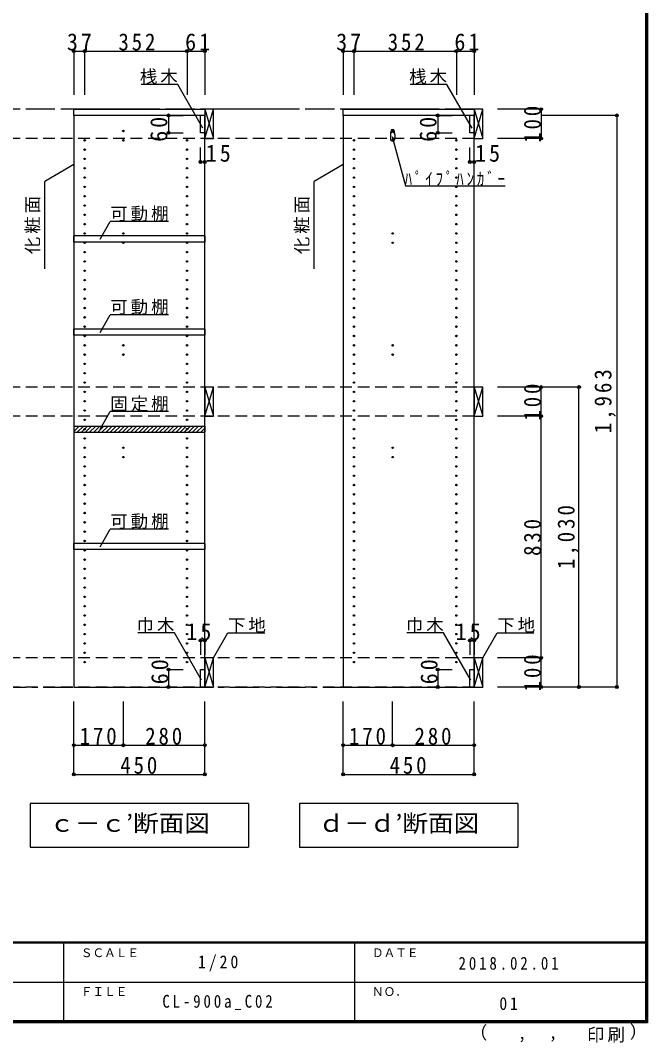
# Model space of a CAD drawing. Units: millimetres at full size, sheet at 1:20; some dimension numbers follow another scale. Extents: x -3922 to 3878, y -2932 to 2722.
# Drawn here: x 1724 to 3878, y -2932 to 578 of the extents above; entities that cross this region are included whole.
import ezdxf
from ezdxf.enums import TextEntityAlignment as Align

# ---------------------------------------------------------------- set-up
doc = ezdxf.new("R2010")
doc.units = ezdxf.units.MM
doc.header["$LTSCALE"] = 20
doc.header["$PDMODE"] = 32
doc.header["$PDSIZE"] = 10
doc.linetypes.add('CHAIN1', pattern=[8, 5, -1, 1, -1])
doc.linetypes.add('DASHED2', pattern=[3, 2, -1])
for name, color, linetype in [('0-2', 2, 'Continuous'), ('0-3_固定棚', 3, 'Continuous'), ('0-4_可動棚', 3, 'Continuous'), ('0-5_側板', 4, 'Continuous'), ('0-6_パイプハンガー', 4, 'Continuous'), ('0-7_桟木・巾木', 2, 'Continuous'), ('0-8', 7, 'Continuous'), ('0-A_文字', 7, 'Continuous'), ('0-B_寸法', 7, 'Continuous'), ('0-C_ハッチ', 4, 'Continuous'), ('F-1_枠', 6, 'Continuous'), ('F-A_文字', 7, 'Continuous')]:
    doc.layers.add(name, color=color, linetype=linetype)
doc.styles.add('ＭＳ ゴシック', font='')
doc.styles.get('ＭＳ ゴシック').set_extended_font_data('MS Gothic')

msp = doc.modelspace()

# ---------------------------------------------------------------- linework, layer by layer
at = {"layer": '0-2'}
for p, q in [((1907.37, 272.73), (2357.37, 272.73)), ((2357.37, 272.73), (2357.37, 251.73)), ((2832.37, 272.73), (3282.37, 272.73)), ((3282.37, 272.73), (3282.37, 251.73))]:
    msp.add_line(p, q, dxfattribs=at)
for points in [[(2357.37, 251.73), (1907.37, 251.73), (1907.37, 272.73)], [(3282.37, 251.73), (2832.37, 251.73), (2832.37, 272.73)]]:
    msp.add_lwpolyline(points, dxfattribs=at)
at = {"layer": '0-3_固定棚', "color": 2}
for p, q in [((1907.37, -815.27), (2357.37, -815.27)), ((1907.37, -815.27), (1907.37, -836.27)), ((1907.37, -836.27), (2357.37, -836.27)), ((2357.37, -815.27), (2357.37, -836.27))]:
    msp.add_line(p, q, dxfattribs=at)
at = {"layer": '0-4_可動棚', "color": 2}
for p, q in [((1907.37, -183.27), (1907.37, -162.27)), ((2357.37, -162.27), (1907.37, -162.27)), ((1907.37, -503.27), (1907.37, -482.27)), ((2357.37, -482.27), (1907.37, -482.27)), ((1907.37, -1239.27), (1907.37, -1218.27)), ((2357.37, -1218.27), (1907.37, -1218.27))]:
    msp.add_line(p, q, dxfattribs=at)
for points in [[(2357.37, -162.27), (2357.37, -183.27), (1907.37, -183.27)], [(2357.37, -482.27), (2357.37, -503.27), (1907.37, -503.27)], [(2357.37, -1218.27), (2357.37, -1239.27), (1907.37, -1239.27)]]:
    msp.add_lwpolyline(points, dxfattribs=at)
at = {"layer": '0-5_側板', "color": 3}
for p, q in [((2357.37, 251.73), (1907.37, 251.73)), ((2357.37, -1711.27), (2357.37, 251.73)), ((3282.37, 251.73), (2832.37, 251.73)), ((3282.37, -1711.27), (3282.37, 251.73))]:
    msp.add_line(p, q, dxfattribs=at)
for points in [[(1907.37, 251.73), (1907.37, -1711.27), (2357.37, -1711.27)], [(2832.37, 251.73), (2832.37, -1711.27), (3282.37, -1711.27)]]:
    msp.add_lwpolyline(points, dxfattribs=at)
at = {"layer": '0-5_側板'}
for centre in [(2077.37, 198.23), (3002.37, 198.23), (1944.37, 166.23), (2077.37, 166.23), (2296.37, 166.23), (2869.37, 166.23), (3002.37, 166.23), (3221.37, 166.23), (1944.37, 134.23), (2296.37, 134.23), (2869.37, 134.23), (3221.37, 134.23), (1944.37, 102.23), (1944.37, 70.23), (2296.37, 102.23), (2296.37, 70.23), (2869.37, 102.23), (2869.37, 70.23), (3221.37, 102.23), (3221.37, 70.23), (1944.37, 38.23), (2296.37, 38.23), (2869.37, 38.23), (3221.37, 38.23), (1944.37, 6.23), (2296.37, 6.23), (2869.37, 6.23), (3221.37, 6.23), (1944.37, -25.77), (2296.37, -25.77), (2869.37, -25.77), (3221.37, -25.77), (1944.37, -57.77), (2296.37, -57.77), (2869.37, -57.77), (3221.37, -57.77), (1944.37, -89.77), (2296.37, -89.77), (2869.37, -89.77), (3221.37, -89.77), (1944.37, -121.77), (2296.37, -121.77), (2869.37, -121.77), (3221.37, -121.77), (1944.37, -153.77), (2077.37, -153.77), (2296.37, -153.77), (2869.37, -153.77), (3002.37, -153.77), (3221.37, -153.77), (1944.37, -185.77), (2077.37, -185.77), (2296.37, -185.77), (2869.37, -185.77), (3002.37, -185.77), (3221.37, -185.77), (1944.37, -217.77), (2296.37, -217.77), (2869.37, -217.77), (3221.37, -217.77), (1944.37, -249.77), (1944.37, -281.77), (2296.37, -249.77), (2296.37, -281.77), (2869.37, -249.77), (2869.37, -281.77), (3221.37, -249.77), (3221.37, -281.77), (1944.37, -313.77), (2296.37, -313.77), (2869.37, -313.77), (3221.37, -313.77), (1944.37, -345.77), (2296.37, -345.77), (2869.37, -345.77), (3221.37, -345.77), (1944.37, -377.77), (2296.37, -377.77), (2869.37, -377.77), (3221.37, -377.77), (1944.37, -409.77), (2296.37, -409.77), (2869.37, -409.77), (3221.37, -409.77), (1944.37, -441.77), (2296.37, -441.77), (2869.37, -441.77), (3221.37, -441.77), (1944.37, -473.77), (2296.37, -473.77), (2869.37, -473.77), (3221.37, -473.77), (1944.37, -505.77), (2296.37, -505.77), (2869.37, -505.77), (3221.37, -505.77), (1944.37, -537.77), (2077.37, -537.77), (2296.37, -537.77), (2869.37, -537.77), (3002.37, -537.77), (3221.37, -537.77), (1944.37, -569.77), (2077.37, -569.77), (2296.37, -569.77), (2869.37, -569.77), (3002.37, -569.77), (3221.37, -569.77), (1944.37, -601.77), (1944.37, -633.77), (2296.37, -601.77), (2296.37, -633.77), (2869.37, -601.77), (2869.37, -633.77), (3221.37, -601.77), (3221.37, -633.77), (1944.37, -665.77), (2296.37, -665.77), (2869.37, -665.77), (3221.37, -665.77), (1944.37, -697.77), (2296.37, -697.77), (2869.37, -697.77), (3221.37, -697.77), (1944.37, -729.77), (2296.37, -729.77), (2869.37, -729.77), (3221.37, -729.77), (1944.37, -761.77), (2296.37, -761.77), (2869.37, -761.77), (3221.37, -761.77), (1944.37, -793.77), (2296.37, -793.77), (2869.37, -793.77), (3221.37, -793.77), (1944.37, -825.77), (2296.37, -825.77), (2869.37, -825.77), (3221.37, -825.77), (1944.37, -857.77), (2296.37, -857.77), (2869.37, -857.77), (3221.37, -857.77), (1944.37, -889.77), (2077.37, -889.77), (2296.37, -889.77), (2869.37, -889.77), (3002.37, -889.77), (3221.37, -889.77), (1944.37, -921.77), (2077.37, -921.77), (2296.37, -921.77), (2869.37, -921.77), (3002.37, -921.77), (3221.37, -921.77), (1944.37, -953.77), (2296.37, -953.77), (2869.37, -953.77), (3221.37, -953.77), (1944.37, -985.77), (1944.37, -1017.77), (2296.37, -985.77), (2296.37, -1017.77), (2869.37, -985.77), (2869.37, -1017.77), (3221.37, -985.77), (3221.37, -1017.77), (1944.37, -1049.77), (2296.37, -1049.77), (2869.37, -1049.77), (3221.37, -1049.77), (1944.37, -1081.77), (2296.37, -1081.77), (2869.37, -1081.77), (3221.37, -1081.77), (1944.37, -1113.77), (2296.37, -1113.77), (2869.37, -1113.77), (3221.37, -1113.77), (1944.37, -1145.77), (2296.37, -1145.77), (2869.37, -1145.77), (3221.37, -1145.77), (1944.37, -1177.77), (2296.37, -1177.77), (2869.37, -1177.77), (3221.37, -1177.77), (1944.37, -1209.77), (2296.37, -1209.77), (2869.37, -1209.77), (3221.37, -1209.77), (1944.37, -1241.77), (2296.37, -1241.77), (2869.37, -1241.77), (3221.37, -1241.77), (1944.37, -1273.77), (2296.37, -1273.77), (2869.37, -1273.77), (3221.37, -1273.77), (1944.37, -1305.77), (2296.37, -1305.77), (2869.37, -1305.77), (3221.37, -1305.77), (1944.37, -1337.77), (1944.37, -1369.77), (2296.37, -1337.77), (2296.37, -1369.77), (2869.37, -1337.77), (2869.37, -1369.77), (3221.37, -1337.77), (3221.37, -1369.77), (1944.37, -1401.77), (2296.37, -1401.77), (2869.37, -1401.77), (3221.37, -1401.77), (1944.37, -1433.77), (2296.37, -1433.77), (2869.37, -1433.77), (3221.37, -1433.77), (1944.37, -1465.77), (2296.37, -1465.77), (2869.37, -1465.77), (3221.37, -1465.77), (1944.37, -1497.77), (2296.37, -1497.77), (2869.37, -1497.77), (3221.37, -1497.77), (1944.37, -1529.77), (2296.37, -1529.77), (2869.37, -1529.77), (3221.37, -1529.77), (1944.37, -1561.77), (2296.37, -1561.77), (2869.37, -1561.77), (3221.37, -1561.77), (1944.37, -1593.77), (2296.37, -1593.77), (2869.37, -1593.77), (3221.37, -1593.77), (1944.37, -1625.77), (2296.37, -1625.77), (2869.37, -1625.77), (3221.37, -1625.77)]:
    msp.add_circle(centre, 2.5, dxfattribs=at)
at = {"layer": '0-6_パイプハンガー', "color": 2}
for p, q in [((2994.87, 186.23), (2994.87, 171.23)), ((3009.87, 186.23), (3009.87, 171.23))]:
    msp.add_line(p, q, dxfattribs=at)
at = {"layer": '0-6_パイプハンガー', "color": 7}
for centre, radius, start, end in [((3040.97, 184.72), 46.13, 162.96035, 178.115), ((3002.37, 198.23), 5.5, 0, 180), ((2963.77, 184.72), 46.13, 1.885, 17.03965)]:
    msp.add_arc(centre, radius, start, end, dxfattribs=at)
at = {"layer": '0-6_パイプハンガー', "color": 2}
for centre, start, end in [((3002.37, 186.23), 0, 180), ((3002.37, 171.23), 180, 0)]:
    msp.add_arc(centre, 7.5, start, end, dxfattribs=at)
at = {"layer": '0-7_桟木・巾木'}
for p, q in [((2357.37, 251.73), (2342.37, 251.73)), ((2342.37, 191.73), (2342.37, 251.73)), ((2357.37, 251.73), (2357.37, 191.73)), ((3282.37, 251.73), (3267.37, 251.73)), ((3267.37, 191.73), (3267.37, 251.73)), ((3282.37, 251.73), (3282.37, 191.73)), ((2342.37, -1651.27), (2357.37, -1651.27)), ((2357.37, -1651.27), (2357.37, -1711.27)), ((3267.37, -1651.27), (3282.37, -1651.27)), ((3282.37, -1651.27), (3282.37, -1711.27))]:
    msp.add_line(p, q, dxfattribs=at)
for points in [[(2357.37, 191.73), (2345.87, 191.73), (2342.37, 191.73)], [(3282.37, 191.73), (3270.87, 191.73), (3267.37, 191.73)], [(2357.37, -1711.27), (2342.37, -1711.27), (2342.37, -1651.27)], [(3282.37, -1711.27), (3267.37, -1711.27), (3267.37, -1651.27)]]:
    msp.add_lwpolyline(points, dxfattribs=at)
at = {"layer": '0-8', "color": 3}
for p, q in [((2357.37, 272.73), (2357.37, 172.73)), ((2387.37, 272.73), (2357.37, 272.73)), ((2387.37, 172.73), (2387.37, 272.73)), ((3282.37, 272.73), (3282.37, 172.73)), ((3312.37, 272.73), (3282.37, 272.73)), ((3312.37, 172.73), (3312.37, 272.73)), ((2357.37, 172.73), (2387.37, 172.73)), ((3282.37, 172.73), (3312.37, 172.73)), ((2357.37, -681.27), (2357.37, -781.27)), ((2387.37, -681.27), (2357.37, -681.27)), ((2387.37, -781.27), (2387.37, -681.27)), ((3282.37, -681.27), (3282.37, -781.27)), ((3312.37, -681.27), (3282.37, -681.27)), ((3312.37, -781.27), (3312.37, -681.27)), ((2357.37, -781.27), (2387.37, -781.27)), ((3282.37, -781.27), (3312.37, -781.27)), ((2357.37, -1611.27), (2357.37, -1711.27)), ((2387.37, -1611.27), (2357.37, -1611.27)), ((2387.37, -1711.27), (2387.37, -1611.27)), ((3282.37, -1611.27), (3282.37, -1711.27)), ((3312.37, -1611.27), (3282.37, -1611.27)), ((3312.37, -1711.27), (3312.37, -1611.27)), ((2357.37, -1711.27), (2387.37, -1711.27)), ((3282.37, -1711.27), (3312.37, -1711.27))]:
    msp.add_line(p, q, dxfattribs=at)
at = {"layer": '0-8'}
for p, q in [((2357.37, 172.73), (2387.37, 272.73)), ((2357.37, 272.73), (2387.37, 172.73)), ((3282.37, 172.73), (3312.37, 272.73)), ((3282.37, 272.73), (3312.37, 172.73)), ((2357.37, -781.27), (2387.37, -681.27)), ((2357.37, -681.27), (2387.37, -781.27)), ((3282.37, -781.27), (3312.37, -681.27)), ((3282.37, -681.27), (3312.37, -781.27)), ((2357.37, -1711.27), (2387.37, -1611.27)), ((2357.37, -1611.27), (2387.37, -1711.27)), ((3282.37, -1711.27), (3312.37, -1611.27)), ((3282.37, -1611.27), (3312.37, -1711.27))]:
    msp.add_line(p, q, dxfattribs=at)
at = {"layer": '0-A_文字', "linetype": 'CHAIN1'}
for p, q in [((3282.37, 272.73), (-3316.63, 272.73)), ((-3316.63, -1711.27), (3282.37, -1711.27))]:
    msp.add_line(p, q, dxfattribs=at)
at = {"layer": '0-A_文字'}
for p, q in [((3000.77, 179.76), (3046.31, 9.81)), ((1907.37, 82.66), (1807.37, 24.93)), ((2832.37, 82.66), (2732.37, 24.93)), ((1807.37, -275.07), (1807.37, 24.93)), ((2732.37, -275.07), (2732.37, 24.93)), ((3046.31, 9.81), (3388.64, 9.81)), ((1997.35, -173.79), (2032.37, -113.14)), ((2232.37, -113.14), (2032.37, -113.14)), ((1997.35, -493.79), (2032.37, -433.14)), ((2232.37, -433.14), (2032.37, -433.14)), ((1997.35, -826.33), (2032.37, -765.68)), ((2232.37, -765.68), (2032.37, -765.68)), ((1997.35, -1229.79), (2032.37, -1169.14)), ((2232.37, -1169.14), (2032.37, -1169.14)), ((2252.59, -1525.68), (2126.56, -1525.68)), ((2345.97, -1687.41), (2252.59, -1525.68)), ((3177.59, -1525.68), (3051.56, -1525.68)), ((3270.97, -1687.41), (3177.59, -1525.68)), ((2507.37, -2111.27), (2507.37, -2261.27)), ((3432.37, -2111.27), (3432.37, -2261.27)), ((1757.37, -2261.27), (2507.37, -2261.27)), ((2682.37, -2261.27), (3432.37, -2261.27))]:
    msp.add_line(p, q, dxfattribs=at)
for points in [[(2350.7, 208.2), (2264.02, 358.32), (2138, 358.32)], [(3275.7, 208.2), (3189.02, 358.32), (3063, 358.32)], [(2387.37, -1611.27), (2436.79, -1525.68), (2562.81, -1525.68)], [(3312.37, -1611.27), (3361.79, -1525.68), (3487.81, -1525.68)], [(2507.37, -2111.27), (1757.37, -2111.27), (1757.37, -2261.27)], [(3432.37, -2111.27), (2682.37, -2111.27), (2682.37, -2261.27)]]:
    msp.add_lwpolyline(points, dxfattribs=at)
at = {"layer": '0-B_寸法', "color": 4}
for p, q in [((1907.37, 472.73), (1907.37, 322.73)), ((1907.37, 472.73), (2357.37, 472.73)), ((1944.37, 472.73), (1944.37, 322.73)), ((2296.37, 472.73), (2296.37, 322.73)), ((2357.37, 472.73), (2357.37, 322.73)), ((2832.37, 472.73), (2832.37, 322.73)), ((2832.37, 472.73), (3282.37, 472.73)), ((2869.37, 472.73), (2869.37, 322.73)), ((3221.37, 472.73), (3221.37, 322.73)), ((3282.37, 472.73), (3282.37, 322.73)), ((2232.37, 251.73), (2232.37, 191.73)), ((2232.37, 251.73), (2282.37, 251.73)), ((3157.37, 251.73), (3157.37, 191.73)), ((3157.37, 251.73), (3207.37, 251.73)), ((3512.37, 272.73), (3362.37, 272.73)), ((3512.37, 272.73), (3512.37, 172.73)), ((3772.37, 251.73), (3512.37, 251.73)), ((3772.37, 251.73), (3772.37, -1711.27)), ((2232.37, 191.73), (2282.37, 191.73)), ((3157.37, 191.73), (3207.37, 191.73)), ((2342.37, 91.73), (2342.37, 141.73)), ((2357.37, 91.73), (2357.37, 141.73)), ((3267.37, 91.73), (3267.37, 141.73)), ((3282.37, 91.73), (3282.37, 141.73)), ((3512.37, 172.73), (3362.37, 172.73)), ((2342.37, 91.73), (2357.37, 91.73)), ((3267.37, 91.73), (3282.37, 91.73)), ((3642.37, -681.27), (3362.37, -681.27)), ((3512.37, -781.27), (3512.37, -681.27)), ((3642.37, -1711.27), (3642.37, -681.27)), ((3512.37, -781.27), (3362.37, -781.27)), ((3512.37, -1611.27), (3512.37, -781.27)), ((2342.37, -1551.27), (2357.37, -1551.27)), ((2342.37, -1551.27), (2342.37, -1601.27)), ((2357.37, -1551.27), (2357.37, -1601.27)), ((3267.37, -1551.27), (3282.37, -1551.27)), ((3267.37, -1551.27), (3267.37, -1601.27)), ((3282.37, -1551.27), (3282.37, -1601.27)), ((3512.37, -1611.27), (3362.37, -1611.27)), ((3512.37, -1711.27), (3512.37, -1611.27)), ((2232.37, -1651.27), (2232.37, -1711.27)), ((2232.37, -1651.27), (2282.37, -1651.27)), ((3157.37, -1651.27), (3157.37, -1711.27)), ((3157.37, -1651.27), (3207.37, -1651.27)), ((2232.37, -1711.27), (2282.37, -1711.27)), ((3157.37, -1711.27), (3207.37, -1711.27)), ((3772.37, -1711.27), (3362.37, -1711.27)), ((1907.37, -2011.27), (1907.37, -1761.27)), ((2077.37, -1911.27), (2077.37, -1761.27)), ((2357.37, -2011.27), (2357.37, -1761.27)), ((2832.37, -2011.27), (2832.37, -1761.27)), ((3002.37, -1911.27), (3002.37, -1761.27)), ((3282.37, -2011.27), (3282.37, -1761.27)), ((1907.37, -1911.27), (2357.37, -1911.27)), ((2832.37, -1911.27), (3282.37, -1911.27)), ((1907.37, -2011.27), (2357.37, -2011.27)), ((2832.37, -2011.27), (3282.37, -2011.27))]:
    msp.add_line(p, q, dxfattribs=at)
at = {"layer": '0-B_寸法', "color": 4, "linetype": 'DASHED2'}
for p, q in [((3282.37, 272.73), (-3316.63, 272.73)), ((3282.37, 172.73), (-3316.63, 172.73)), ((3282.37, -681.27), (-3316.63, -681.27)), ((3282.37, -781.27), (-3316.63, -781.27)), ((3282.37, -1611.27), (-3316.63, -1611.27)), ((3282.37, -1711.27), (-3316.63, -1711.27))]:
    msp.add_line(p, q, dxfattribs=at)
at = {"layer": '0-B_寸法'}
for p in [(1907.37, 472.73), (1944.37, 472.73), (2296.37, 472.73), (2357.37, 472.73), (2832.37, 472.73), (2869.37, 472.73), (3221.37, 472.73), (3282.37, 472.73), (2232.37, 251.73), (3157.37, 251.73), (3512.37, 272.73), (3772.37, 251.73), (2232.37, 191.73), (3157.37, 191.73), (3512.37, 172.73), (2342.37, 91.73), (2357.37, 91.73), (3267.37, 91.73), (3282.37, 91.73), (3512.37, -681.27), (3642.37, -681.27), (3512.37, -781.27), (2342.37, -1551.27), (2357.37, -1551.27), (3267.37, -1551.27), (3282.37, -1551.27), (3512.37, -1611.27), (2232.37, -1651.27), (3157.37, -1651.27), (2232.37, -1711.27), (3157.37, -1711.27), (3512.37, -1711.27), (3642.37, -1711.27), (3772.37, -1711.27), (1907.37, -1911.27), (2077.37, -1911.27), (2357.37, -1911.27), (2832.37, -1911.27), (3002.37, -1911.27), (3282.37, -1911.27), (1907.37, -2011.27), (2357.37, -2011.27), (2832.37, -2011.27), (3282.37, -2011.27)]:
    msp.add_point(p, dxfattribs=at)
at = {"layer": '0-C_ハッチ'}
for p, q in [((1907.37, -833.79), (1925.9, -815.27)), ((1907.37, -819.65), (1911.75, -815.27)), ((1919.04, -836.27), (1940.04, -815.27)), ((1933.18, -836.27), (1954.18, -815.27)), ((1947.32, -836.27), (1968.32, -815.27)), ((1961.46, -836.27), (1982.46, -815.27)), ((1975.61, -836.27), (1996.61, -815.27)), ((1989.75, -836.27), (2010.75, -815.27)), ((2003.89, -836.27), (2024.89, -815.27)), ((2018.03, -836.27), (2039.03, -815.27)), ((2032.17, -836.27), (2053.17, -815.27)), ((2046.32, -836.27), (2067.32, -815.27)), ((2060.46, -836.27), (2081.46, -815.27)), ((2074.6, -836.27), (2095.6, -815.27)), ((2088.74, -836.27), (2109.74, -815.27)), ((2102.89, -836.27), (2123.89, -815.27)), ((2117.03, -836.27), (2138.03, -815.27)), ((2131.17, -836.27), (2152.17, -815.27)), ((2145.31, -836.27), (2166.31, -815.27)), ((2159.45, -836.27), (2180.45, -815.27)), ((2173.6, -836.27), (2194.6, -815.27)), ((2187.74, -836.27), (2208.74, -815.27)), ((2201.88, -836.27), (2222.88, -815.27)), ((2216.02, -836.27), (2237.02, -815.27)), ((2230.16, -836.27), (2251.16, -815.27)), ((2244.31, -836.27), (2265.31, -815.27)), ((2258.45, -836.27), (2279.45, -815.27)), ((2272.59, -836.27), (2293.59, -815.27)), ((2286.73, -836.27), (2307.73, -815.27)), ((2300.88, -836.27), (2321.88, -815.27)), ((2315.02, -836.27), (2336.02, -815.27)), ((2329.16, -836.27), (2350.16, -815.27)), ((2343.3, -836.27), (2357.37, -822.2))]:
    msp.add_line(p, q, dxfattribs=at)
at = {"layer": 'F-1_枠'}
for p, q in [((3871.3, 2722.29), (3871.3, -2864.37)), ((3874.63, 2722.29), (3874.63, -2864.37)), ((3877.97, 2722.29), (3877.97, -2864.37)), ((3877.97, -2587.71), (-3922.03, -2587.71)), ((3877.97, -2591.04), (-3922.03, -2591.04)), ((1871.3, -2591.04), (1871.3, -2857.71)), ((2871.3, -2591.04), (2871.3, -2857.71)), ((-22.03, -2724.37), (3871.3, -2724.38)), ((3877.97, -2857.71), (-3922.03, -2857.71)), ((3877.97, -2861.04), (-3922.03, -2861.04)), ((3877.97, -2864.37), (-3922.03, -2864.37))]:
    msp.add_line(p, q, dxfattribs=at)

# ---------------------------------------------------------------- texts
at = {"layer": '0-A_文字', "style": 'ＭＳ ゴシック', "width": 1.1}
for s, p in [('ｃ－ｃ’断面図', (1822.37, -2226.27)), ('ｄ－ｄ’断面図', (2747.37, -2226.27))]:
    msp.add_text(s, height=58.65, dxfattribs=at).set_placement(p, align=Align.BOTTOM_LEFT)
at = {"layer": '0-A_文字', "char_height": 43.99, "attachment_point": 7, "style": 'ＭＳ ゴシック'}
for s, insert in [('\\T1.17;桟木', (2134.02, 358.32)), ('\\T1.17;桟木', (3059.02, 358.32)), ('\\T1.39;\\W0.85;ﾊﾟｲﾌﾟﾊﾝｶﾞｰ', (3043.64, 9.81)), ('\\T1.17;可動棚', (2032.37, -113.14)), ('\\T1.17;可動棚', (2032.37, -433.14)), ('\\T1.17;固定棚', (2032.37, -765.68)), ('\\T1.17;可動棚', (2032.37, -1169.14)), ('\\T1.17;巾木', (2122.59, -1525.68)), ('\\T1.17;下地', (2436.79, -1525.68)), ('\\T1.17;巾木', (3047.59, -1525.68)), ('\\T1.17;下地', (3361.79, -1525.68))]:
    msp.add_mtext(s, dxfattribs=dict(at, insert=insert))
at = {"layer": '0-A_文字', "char_height": 43.99, "attachment_point": 7, "rotation": 90, "style": 'ＭＳ ゴシック'}
for insert in [(1792.37, -225.07), (2717.37, -225.07)]:
    msp.add_mtext('\\T1.17;化粧面', dxfattribs=dict(at, insert=insert))
at = {"layer": '0-B_寸法', "char_height": 58.65, "attachment_point": 7, "style": 'ＭＳ ゴシック'}
for s, insert in [('\\T1.27;\\W0.95;37', (1883.37, 473.94)), ('\\T1.27;\\W0.9;352', (2060.37, 473.94)), ('\\T1.27;\\W0.95;61', (2289.37, 473.94)), ('\\T1.27;\\W0.95;37', (2808.37, 473.94)), ('\\T1.27;\\W0.9;352', (2985.37, 473.94)), ('\\T1.27;\\W0.95;61', (3214.37, 473.94)), ('\\T1.27;\\W0.95;15', (2360.26, 91.73)), ('\\T1.27;\\W0.95;15', (3285.26, 91.73)), ('\\T1.27;\\W0.95;15', (2293.52, -1551.27)), ('\\T1.27;\\W0.95;15', (3218.52, -1551.27)), ('\\T1.27;\\W0.9;170', (1927.37, -1910.06)), ('\\T1.27;\\W0.9;280', (2152.37, -1910.06)), ('\\T1.27;\\W0.9;170', (2852.37, -1910.06)), ('\\T1.27;\\W0.9;280', (3077.37, -1910.06)), ('\\T1.27;\\W0.9;450', (2066.83, -2010.06)), ('\\T1.27;\\W0.9;450', (2991.83, -2010.06))]:
    msp.add_mtext(s, dxfattribs=dict(at, insert=insert))
at = {"layer": '0-B_寸法', "char_height": 58.65, "attachment_point": 7, "rotation": 90, "style": 'ＭＳ ゴシック'}
for s, insert in [('\\T1.27;\\W0.9;100', (3512.37, 157.73)), ('\\T1.27;\\W0.95;60', (2229.17, 160.86)), ('\\T1.27;\\W0.95;60', (3154.17, 160.86)), ('\\T1.28;\\W0.9;1,963', (3769.05, -839.77)), ('\\T1.27;\\W0.9;100', (3512.37, -796.27)), ('\\T1.28;\\W0.9;1,030', (3642.37, -1306.27)), ('\\T1.27;\\W0.9;830', (3512.37, -1261.27)), ('\\T1.27;\\W0.9;100', (3512.37, -1726.27)), ('\\T1.27;\\W0.95;60', (2232.37, -1702.05)), ('\\T1.27;\\W0.95;60', (3157.37, -1702.05))]:
    msp.add_mtext(s, dxfattribs=dict(at, insert=insert))
at = {"layer": 'F-A_文字', "style": 'ＭＳ ゴシック'}
for s, height, p in [('ＳＣＡＬＥ', 29.33, (1931.3, -2647.71)), ('ＤＡＴＥ', 29.33, (2931.3, -2647.71)), ('ＦＩＬＥ', 29.33, (1931.3, -2781.04)), ('ＮＯ．', 29.33, (2931.3, -2781.04)), ('（', 43.99, (3267.32, -2933.25)), ('）', 43.99, (3816.9, -2930.46)), (',', 43.99, (3432.15, -2933.25)), (',', 43.99, (3538.1, -2931.39))]:
    msp.add_text(s, height=height, dxfattribs=at).set_placement(p, align=Align.BOTTOM_LEFT)
at = {"layer": 'F-A_文字', "char_height": 43.99, "attachment_point": 7, "style": 'ＭＳ ゴシック'}
for s, insert in [('\\T1.38;\\W0.9;1/20', (2333.8, -2687.71)), ('\\T1.39;\\W0.85;2018.02.01', (3228.8, -2682.71)), ('\\T1.39;\\W0.85;CL-900a_C02', (2211.3, -2821.04)), ('\\T1.36;\\W0.9;01', (3368.8, -2821.04)), ('\\T1.17;印刷', (3670.07, -2932.32))]:
    msp.add_mtext(s, dxfattribs=dict(at, insert=insert))

doc.saveas('drawing.dxf')
